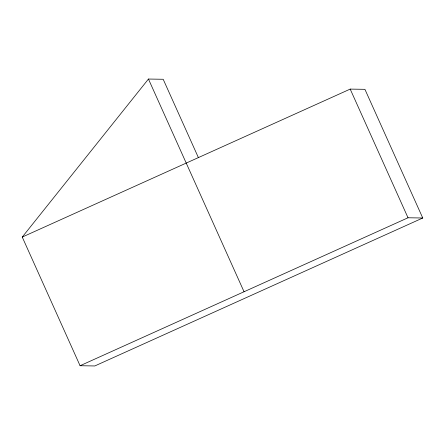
<?xml version="1.0" encoding="UTF-8"?>
<svg xmlns="http://www.w3.org/2000/svg" width="445" height="445" viewBox="0 0 445 445"><rect width="100%" height="100%" fill="white"/><g stroke="black" fill="none" stroke-linecap="round" stroke-linejoin="round"><path stroke-width="0.67" d="M22.25 237.063L350.193 89.1L364.922 89.328L422.75 218L94.807 365.957L80.078 365.729L22.25 237.063L148.452 79.043L163.182 79.271L198.398 157.625M80.078 365.729L408.021 217.772L422.75 218M350.193 89.1L408.021 217.772M148.452 79.043L244.049 291.748"/></g></svg>
